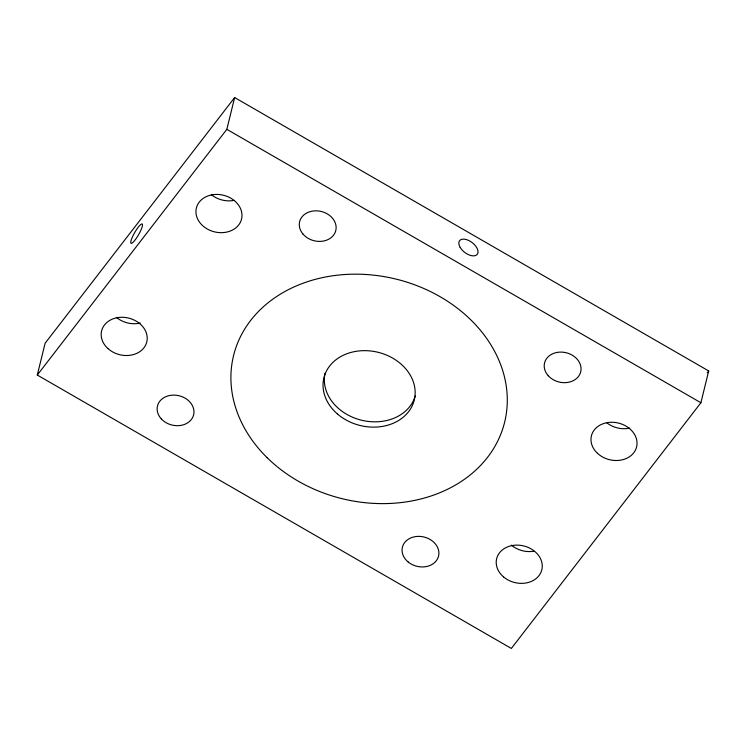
<?xml version="1.0" encoding="UTF-8"?>
<svg xmlns="http://www.w3.org/2000/svg" width="746" height="746" viewBox="0 0 746 746"><rect width="100%" height="100%" fill="white"/><g stroke="black" fill="none" stroke-linecap="round" stroke-linejoin="round"><path stroke-width="1.12" d="M37.3 375.042L45.105 343.253L234.645 97.549L708.7 370.958L700.895 402.747L511.355 648.451L37.3 375.042L226.84 129.338L234.645 97.549M707.283 372.795L708.7 370.958M226.84 129.338L700.895 402.747M233.927 200.422A23.257 18.846 13.8 0 1 211.388 194.669M140.192 323.065A23.257 18.846 13.8 0 1 116.385 317.339M629.699 428.12A23.257 18.846 13.8 0 1 606.712 422.74M533.828 551.191A23.257 18.846 13.8 0 1 511.374 545.13M415.233 395.977A46.522 37.682 13.8 0 1 361.12 420.119A46.522 37.682 13.8 0 1 325.023 373.326M135.418 239.541A11.162 2.21 -60 0 0 142.225 223.986A11.162 2.21 -60 0 0 132.228 237.405A11.162 2.21 -60 0 0 135.418 239.541M460.17 247.411A11.162 6.164 37.6 0 0 476.806 254.796A11.162 6.164 37.6 0 0 468.292 240.277A11.162 6.164 37.6 0 0 460.17 247.411M203.574 226.458A23.257 18.846 13.8 0 0 241.499 219.305A23.257 18.846 13.8 0 0 211.799 194.874A23.257 18.846 13.8 0 0 203.574 226.458M107.862 348.494A23.257 18.846 13.8 0 0 146.421 343.188A23.257 18.846 13.8 0 0 118.288 317.526A23.257 18.846 13.8 0 0 107.862 348.494M597.443 453.27A23.257 18.846 13.8 0 0 636.152 448.421A23.257 18.846 13.8 0 0 608.41 422.469A23.257 18.846 13.8 0 0 597.443 453.27M503.559 576.919A23.257 18.846 13.8 0 0 541.689 570.308A23.257 18.846 13.8 0 0 512.446 545.503A23.257 18.846 13.8 0 0 503.559 576.919M303.053 234.151A18.613 15.069 13.8 0 0 334.712 233.377A18.613 15.069 13.8 0 0 315.371 210.829A18.613 15.069 13.8 0 0 303.053 234.151M548.235 375.714A18.613 15.069 13.8 0 0 579.791 374.333A18.613 15.069 13.8 0 0 559.882 352.112A18.613 15.069 13.8 0 0 548.235 375.714M161.378 418.972A18.613 15.069 13.8 0 0 192.832 417.098A18.613 15.069 13.8 0 0 172.457 395.147A18.613 15.069 13.8 0 0 161.378 418.972M408.276 562.083A18.613 15.069 13.8 0 0 438.536 556.162A18.613 15.069 13.8 0 0 414.627 536.756A18.613 15.069 13.8 0 0 408.276 562.083M267.161 457.708A139.567 113.056 13.8 0 0 500.874 433.995A139.567 113.056 13.8 0 0 339.262 274.985A139.567 113.056 13.8 0 0 267.161 457.708M337.518 414.039A46.522 37.682 13.8 0 0 413.927 401.273A46.522 37.682 13.8 0 0 355.842 351.366A46.522 37.682 13.8 0 0 337.518 414.039"/></g></svg>
